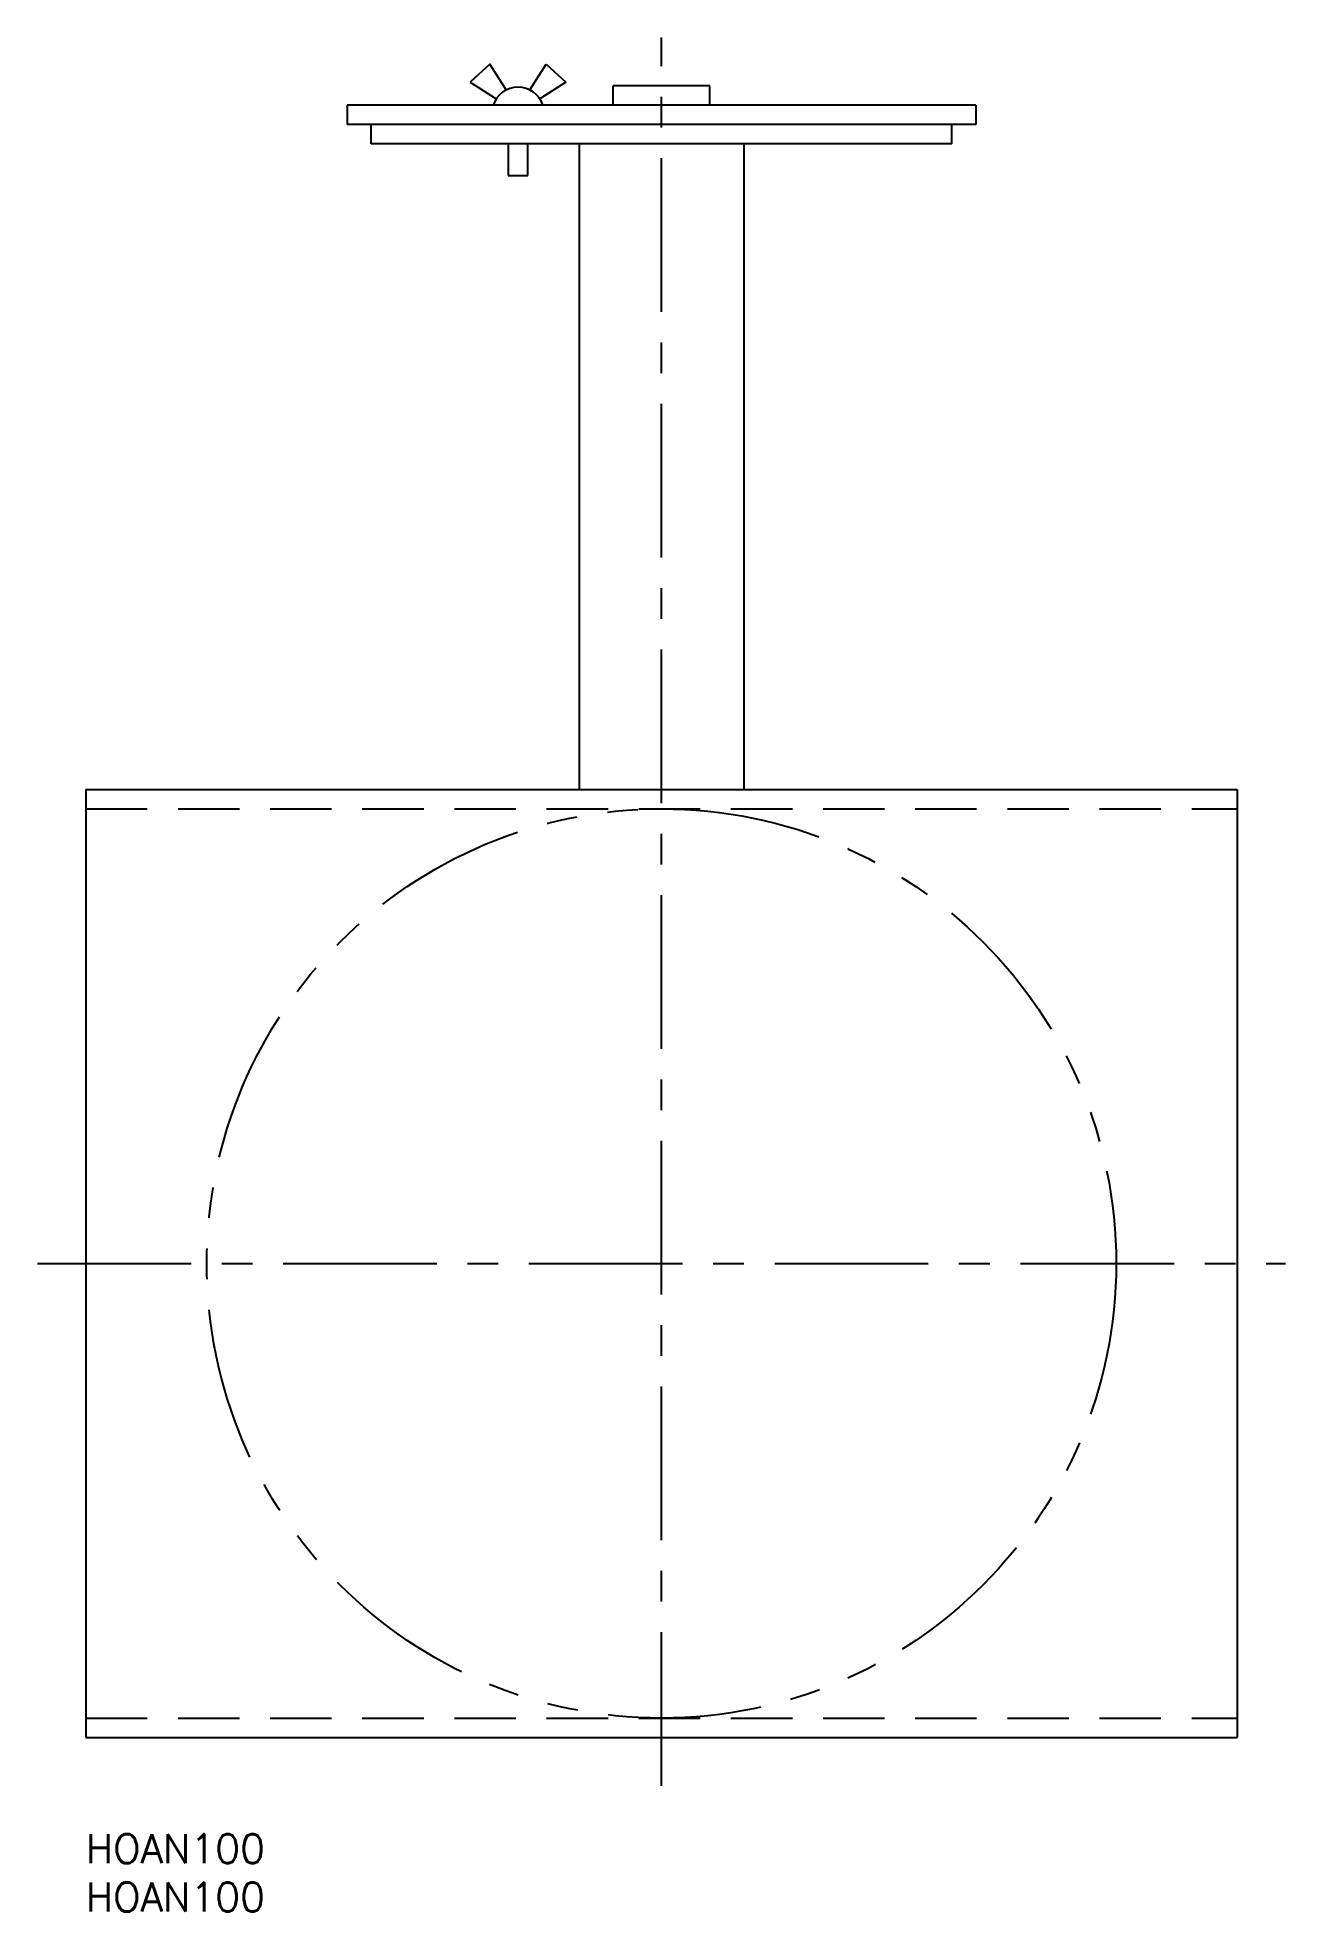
# Model space of a CAD drawing. Extents: x -5 to 124, y -8 to 186.
import ezdxf

# ---------------------------------------------------------------- set-up
doc = ezdxf.new("R2010")
doc.units = 0
doc.header["$LTSCALE"] = 0.5
for name, pattern in [('CENTER', [50.8, 31.75, -6.35, 6.35, -6.35]), ('DASHED', [19.05, 12.7, -6.35]), ('PHANTOM', [63.5, 31.75, -6.35, 6.35, -6.35, 6.35, -6.35])]:
    doc.linetypes.add(name, pattern=pattern)
for name, color, linetype in [('MSM_CENTER', 1, 'CENTER'), ('MSM_CONTINUOUS', 7, 'CONTINUOUS'), ('MSM_DASHED', 4, 'DASHED'), ('MSM_IMAGINARY', 6, 'PHANTOM'), ('MSM_PART_NUMBER', 7, 'CONTINUOUS')]:
    doc.layers.add(name, color=color, linetype=linetype)
doc.styles.get("Standard").update_dxf_attribs({"font": 'txt.shx', "height": 3, "bigfont": 'bigfont.shx'})

# ---------------------------------------------------------------- blocks, each defined once
blk = doc.blocks.new('*U2')
at = {"layer": 'MSM_PART_NUMBER'}
blk.add_text('HOAN100', height=3, dxfattribs=at).set_placement((0, -3))
blk = doc.blocks.new('*U3')
at = {"layer": 'MSM_PART_NUMBER'}
blk.add_text('HOAN100', height=3, dxfattribs=at).set_placement((0, -8))

msp = doc.modelspace()

# ---------------------------------------------------------------- linework, layer by layer
at = {"layer": 'MSM_CENTER'}
for p, q in [((59.5, 5), (59.5, 185.75)), ((-5, 59), (124, 59))]:
    msp.add_line(p, q, dxfattribs=at)
at = {"layer": 'MSM_CONTINUOUS'}
for p, q in [((41.76, 183), (39.73, 181.14)), ((43.44, 180.33), (41.76, 183)), ((45.89, 180.33), (47.57, 183)), ((47.57, 183), (49.6, 181.14)), ((39.73, 181.14), (42.4, 179.4)), ((49.6, 181.14), (46.94, 179.4)), ((64.5, 180.75), (54.5, 180.75)), ((54.5, 178.75), (54.5, 180.75)), ((64.5, 178.75), (64.5, 180.75)), ((92, 178.75), (27, 178.75)), ((27, 178.75), (27, 176.75)), ((92, 178.75), (92, 176.75)), ((92, 176.75), (27, 176.75)), ((29.5, 174.75), (29.5, 176.75)), ((89.5, 174.75), (89.5, 176.75)), ((89.5, 174.75), (29.5, 174.75)), ((43.66, 174.75), (43.66, 171.49)), ((45.67, 171.49), (45.67, 174.75)), ((51, 174.75), (51, 108)), ((68, 174.75), (68, 108)), ((43.66, 171.49), (45.67, 171.49)), ((0, 108), (119, 108)), ((0, 108), (0, 10)), ((119, 108), (119, 10)), ((0, 10), (119, 10))]:
    msp.add_line(p, q, dxfattribs=at)
msp.add_arc((44.67, 177.91), 2.71, 17.8233, 162.1767, dxfattribs=at)
at = {"layer": 'MSM_DASHED'}
for p, q in [((0, 106), (119, 106)), ((0, 12), (119, 12))]:
    msp.add_line(p, q, dxfattribs=at)
at = {"layer": 'MSM_IMAGINARY'}
msp.add_circle((59.5, 59), 47, dxfattribs=at)

# ---------------------------------------------------------------- block references
at = {"layer": 'MSM_CONTINUOUS'}
for name in ['*U2', '*U3']:
    msp.add_blockref(name, (0, 0), dxfattribs=at)

doc.saveas('drawing.dxf')
